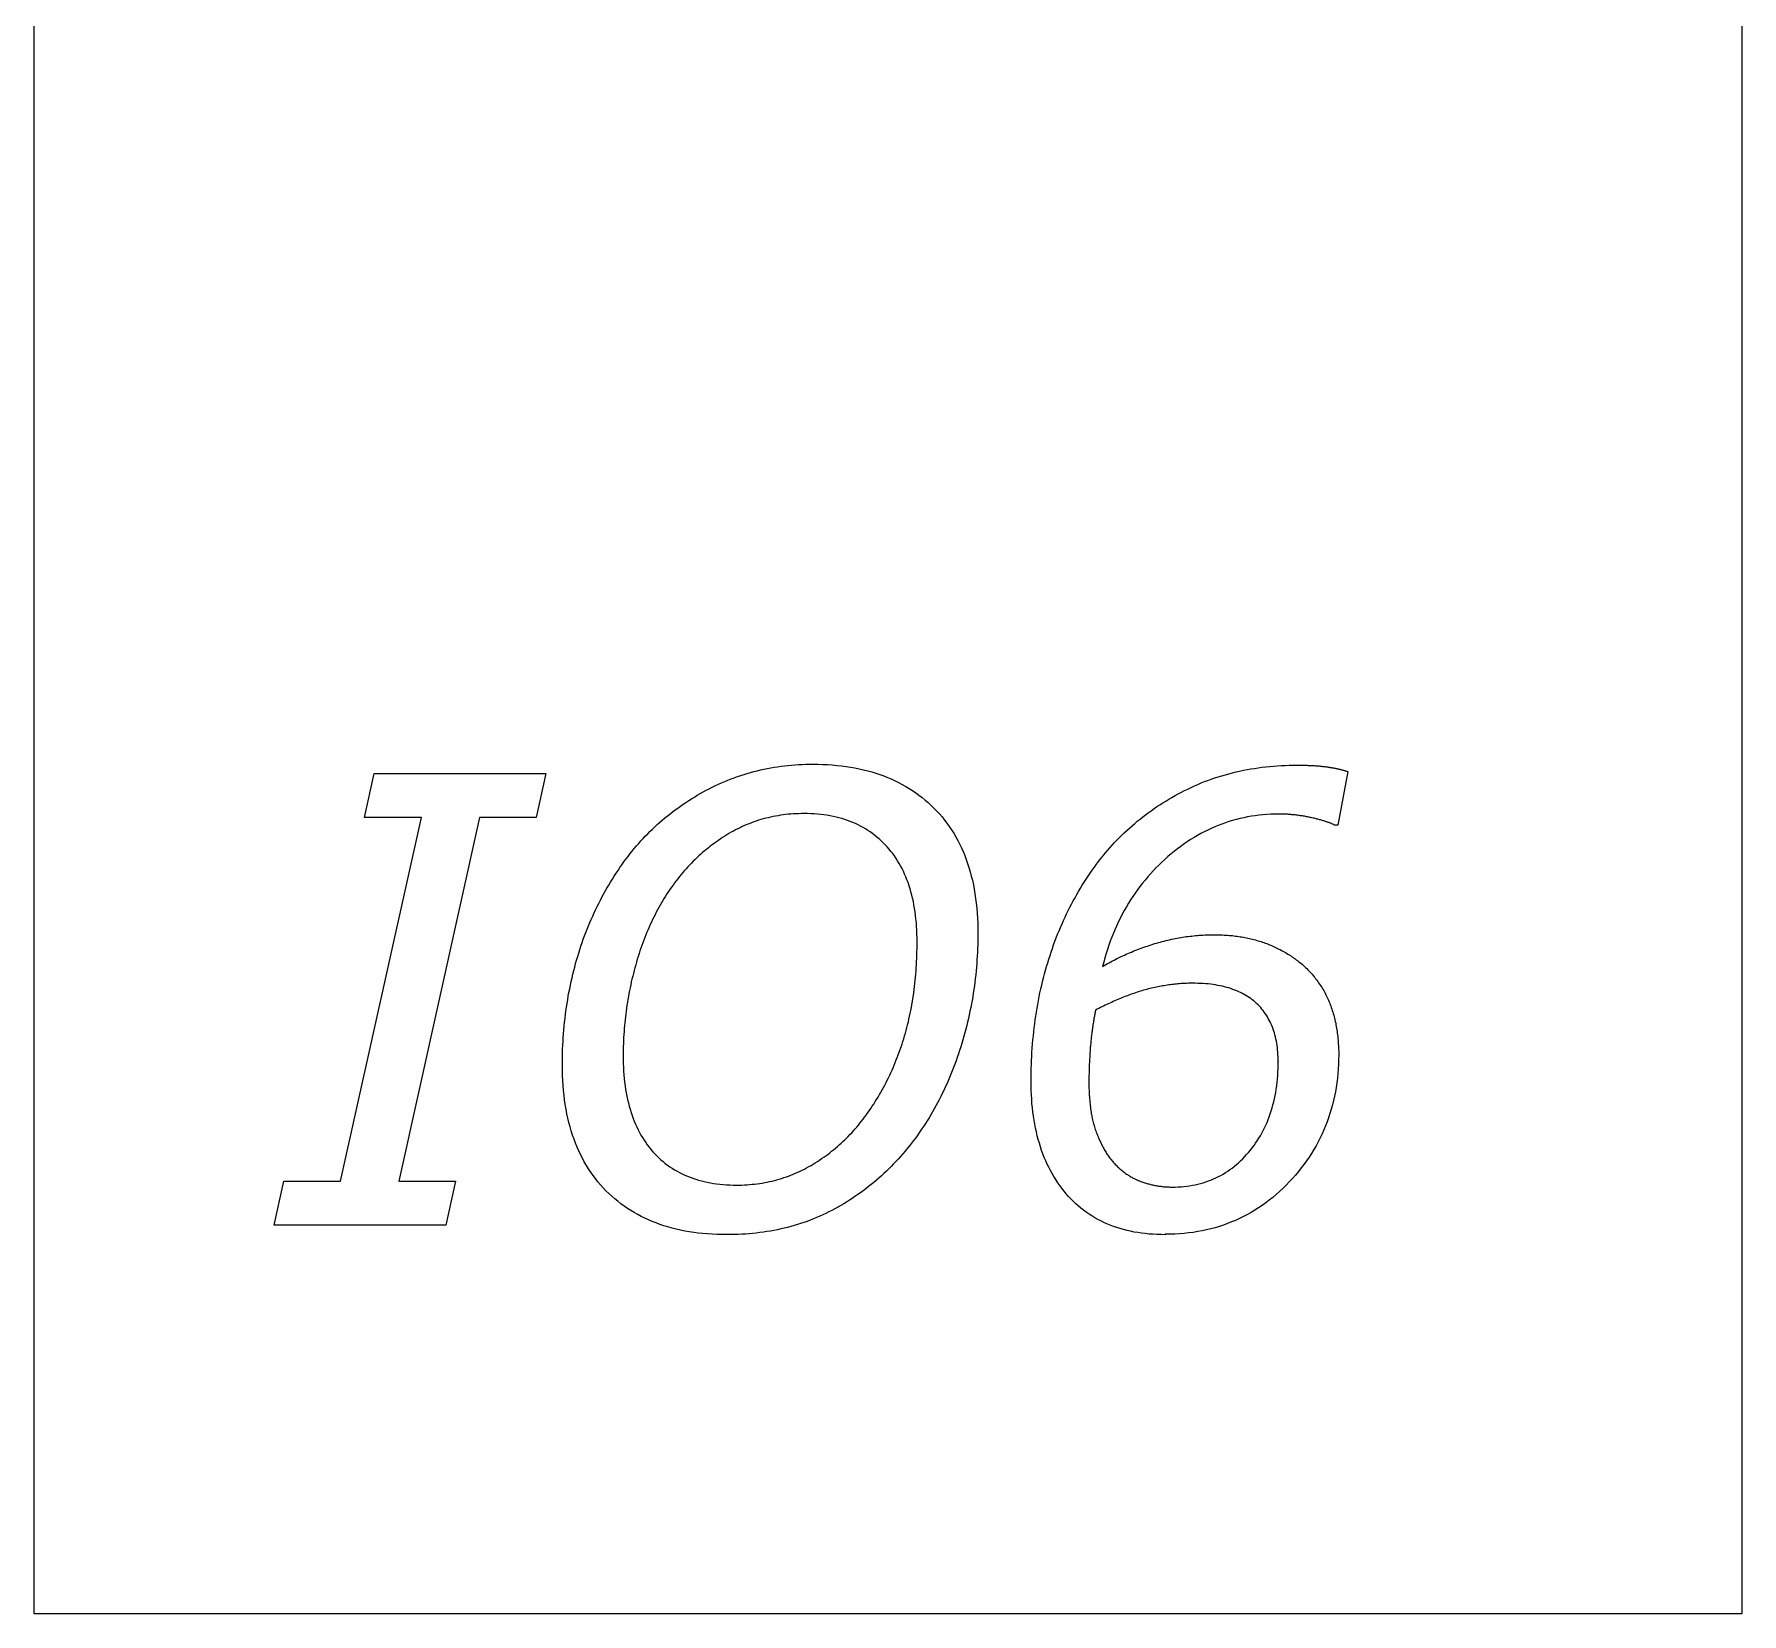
# Model space of a CAD drawing. Extents: x 0.1 to 3.8, y 0.1 to 10.9.
# Drawn here: x 1.969 to 3.844, y 1.042 to 2.778 of the extents above; entities that cross this region are included whole.
import ezdxf

# ---------------------------------------------------------------- set-up
doc = ezdxf.new("R2010")
doc.units = 0
doc.layers.add('CAPA_1', color=7, linetype='CONTINUOUS')

msp = doc.modelspace()

# ---------------------------------------------------------------- linework, layer by layer
at = {"layer": 'CAPA_1', "color": 7}
for points in [[(1.9687, 10.918), (3.8444, 10.918), (3.8444, 1.0423), (1.9687, 1.0423)], [(2.4208, 1.4692), (2.2324, 1.4692), (2.243, 1.5175), (2.3052, 1.5175), (2.394, 1.9171), (2.3317, 1.9171), (2.3423, 1.9654), (2.5307, 1.9654), (2.5202, 1.9171), (2.4579, 1.9171), (2.3691, 1.5175), (2.4314, 1.5175)], [(3.0053, 1.7898)]]:
    msp.add_lwpolyline(points, close=True, dxfattribs=at)
for points in [[(2.7102, 1.9488), (2.7136, 1.9505), (2.7169, 1.9522), (2.7204, 1.9538), (2.7238, 1.9553), (2.7272, 1.9568), (2.7307, 1.9582), (2.7342, 1.9596), (2.7377, 1.9609), (2.7412, 1.9622), (2.7448, 1.9634), (2.7484, 1.9645), (2.752, 1.9656), (2.7556, 1.9667), (2.7592, 1.9677), (2.7629, 1.9686), (2.7666, 1.9694), (2.7703, 1.9703), (2.774, 1.971), (2.7777, 1.9717), (2.7815, 1.9724), (2.7853, 1.973), (2.7891, 1.9735), (2.7929, 1.974), (2.7967, 1.9744), (2.8006, 1.9748), (2.8045, 1.9751), (2.8084, 1.9753), (2.8123, 1.9755), (2.8162, 1.9757), (2.8202, 1.9757), (2.8242, 1.9758)], [(2.8242, 1.9758), (2.8296, 1.9757), (2.835, 1.9756), (2.8402, 1.9753), (2.8454, 1.975), (2.8505, 1.9745), (2.8556, 1.974), (2.8606, 1.9733), (2.8654, 1.9725), (2.8703, 1.9717), (2.875, 1.9707), (2.8797, 1.9697), (2.8843, 1.9685), (2.8888, 1.9673), (2.8932, 1.9659), (2.8976, 1.9645), (2.9019, 1.9629), (2.9061, 1.9612), (2.9102, 1.9595), (2.9143, 1.9576), (2.9182, 1.9557), (2.9221, 1.9536), (2.926, 1.9514), (2.9297, 1.9492), (2.9334, 1.9468), (2.937, 1.9443), (2.9405, 1.9418), (2.944, 1.9391), (2.9474, 1.9363), (2.9507, 1.9335), (2.9539, 1.9305), (2.957, 1.9274)], [(3.2323, 1.9468), (3.2359, 1.9485), (3.2395, 1.9503), (3.2431, 1.9519), (3.2468, 1.9535), (3.2505, 1.9551), (3.2542, 1.9566), (3.2579, 1.958), (3.2617, 1.9594), (3.2655, 1.9607), (3.2693, 1.9619), (3.2732, 1.9631), (3.2771, 1.9642), (3.281, 1.9653), (3.2849, 1.9663), (3.2889, 1.9673), (3.2928, 1.9682), (3.2969, 1.9691), (3.3009, 1.9698), (3.305, 1.9706), (3.3091, 1.9712), (3.3132, 1.9718), (3.3173, 1.9724), (3.3215, 1.9729), (3.3257, 1.9733), (3.33, 1.9737), (3.3342, 1.974), (3.3385, 1.9743), (3.3428, 1.9745), (3.3472, 1.9746), (3.3515, 1.9747), (3.3559, 1.9748)], [(3.3559, 1.9748), (3.3572, 1.9748), (3.3585, 1.9748), (3.3598, 1.9747), (3.361, 1.9747), (3.3622, 1.9747), (3.3635, 1.9747), (3.3647, 1.9747), (3.3659, 1.9746), (3.367, 1.9746), (3.3682, 1.9745), (3.3694, 1.9745), (3.3705, 1.9745), (3.3716, 1.9744), (3.3727, 1.9743), (3.3738, 1.9743), (3.3749, 1.9742), (3.376, 1.9741), (3.377, 1.9741), (3.3781, 1.974), (3.3791, 1.9739), (3.3801, 1.9738), (3.3811, 1.9737), (3.3821, 1.9736), (3.3831, 1.9735), (3.384, 1.9734), (3.385, 1.9733), (3.3859, 1.9732), (3.3868, 1.9731), (3.3877, 1.973), (3.3886, 1.9728), (3.3895, 1.9727)], [(3.3895, 1.9727), (3.3903, 1.9726), (3.3912, 1.9725), (3.392, 1.9723), (3.3928, 1.9722), (3.3937, 1.972), (3.3945, 1.9719), (3.3953, 1.9717), (3.3961, 1.9716), (3.3969, 1.9714), (3.3976, 1.9713), (3.3984, 1.9711), (3.3992, 1.971), (3.3999, 1.9708), (3.4007, 1.9707), (3.4014, 1.9705), (3.4021, 1.9703), (3.4028, 1.9702), (3.4035, 1.97), (3.4042, 1.9698), (3.4049, 1.9697), (3.4056, 1.9695), (3.4062, 1.9693), (3.4069, 1.9691), (3.4075, 1.9689), (3.4082, 1.9688), (3.4088, 1.9686), (3.4094, 1.9684), (3.41, 1.9682), (3.4106, 1.968), (3.4112, 1.9678), (3.4118, 1.9676)], [(3.4118, 1.9676), (3.4006, 1.9087), (3.3974, 1.9087)], [(2.6233, 1.8775), (2.6256, 1.8803), (2.6279, 1.8832), (2.6303, 1.886), (2.6327, 1.8887), (2.6351, 1.8914), (2.6375, 1.8941), (2.64, 1.8967), (2.6426, 1.8993), (2.6451, 1.9019), (2.6477, 1.9044), (2.6503, 1.9069), (2.653, 1.9094), (2.6557, 1.9118), (2.6584, 1.9141), (2.6612, 1.9165), (2.664, 1.9188), (2.6668, 1.921), (2.6697, 1.9233), (2.6726, 1.9255), (2.6756, 1.9276), (2.6785, 1.9297), (2.6815, 1.9318), (2.6846, 1.9338), (2.6877, 1.9358), (2.6908, 1.9378), (2.6939, 1.9397), (2.6971, 1.9416), (2.7003, 1.9435), (2.7036, 1.9453), (2.7069, 1.9471), (2.7102, 1.9488)], [(3.1404, 1.8721), (3.1428, 1.8751), (3.1452, 1.8781), (3.1477, 1.881), (3.1502, 1.8839), (3.1528, 1.8867), (3.1554, 1.8896), (3.158, 1.8923), (3.1607, 1.8951), (3.1634, 1.8978), (3.1661, 1.9004), (3.1689, 1.903), (3.1717, 1.9056), (3.1746, 1.9081), (3.1775, 1.9106), (3.1804, 1.913), (3.1834, 1.9155), (3.1864, 1.9178), (3.1894, 1.9202), (3.1925, 1.9224), (3.1956, 1.9247), (3.1988, 1.9269), (3.2019, 1.9291), (3.2052, 1.9312), (3.2084, 1.9333), (3.2117, 1.9353), (3.2151, 1.9373), (3.2185, 1.9393), (3.2219, 1.9412), (3.2253, 1.9431), (3.2288, 1.945), (3.2323, 1.9468)], [(2.8143, 1.9215), (2.8114, 1.9215), (2.8084, 1.9214), (2.8055, 1.9213), (2.8027, 1.9211), (2.7998, 1.9209), (2.797, 1.9207), (2.7941, 1.9204), (2.7913, 1.92), (2.7885, 1.9196), (2.7858, 1.9192), (2.783, 1.9187), (2.7803, 1.9182), (2.7776, 1.9176), (2.7749, 1.917), (2.7722, 1.9164), (2.7695, 1.9156), (2.7669, 1.9149), (2.7643, 1.9141), (2.7617, 1.9132), (2.7591, 1.9124), (2.7565, 1.9114), (2.754, 1.9104), (2.7515, 1.9094), (2.7489, 1.9083), (2.7465, 1.9072), (2.744, 1.906), (2.7415, 1.9048), (2.7391, 1.9036), (2.7367, 1.9023), (2.7343, 1.9009), (2.7319, 1.8995)], [(2.9056, 1.8848), (2.9035, 1.8871), (2.9013, 1.8894), (2.8991, 1.8916), (2.8968, 1.8937), (2.8944, 1.8957), (2.892, 1.8976), (2.8896, 1.8995), (2.8871, 1.9013), (2.8845, 1.903), (2.8819, 1.9047), (2.8792, 1.9062), (2.8765, 1.9077), (2.8737, 1.9091), (2.8709, 1.9105), (2.868, 1.9117), (2.865, 1.9129), (2.862, 1.914), (2.859, 1.915), (2.8559, 1.916), (2.8527, 1.9169), (2.8495, 1.9177), (2.8462, 1.9184), (2.8429, 1.9191), (2.8395, 1.9196), (2.8361, 1.9201), (2.8326, 1.9205), (2.829, 1.9209), (2.8254, 1.9212), (2.8218, 1.9213), (2.8181, 1.9215), (2.8143, 1.9215)], [(2.957, 1.9274), (2.9601, 1.9243), (2.9631, 1.9211), (2.9659, 1.9178), (2.9687, 1.9144), (2.9713, 1.9109), (2.9739, 1.9073), (2.9764, 1.9036), (2.9787, 1.8999), (2.981, 1.8961), (2.9831, 1.8921), (2.9852, 1.8881), (2.9872, 1.884), (2.989, 1.8799), (2.9908, 1.8756), (2.9924, 1.8712), (2.994, 1.8668), (2.9954, 1.8623), (2.9968, 1.8576), (2.998, 1.8529), (2.9992, 1.8482), (3.0003, 1.8433), (3.0012, 1.8383), (3.0021, 1.8333), (3.0028, 1.8281), (3.0035, 1.8229), (3.004, 1.8176), (3.0045, 1.8122), (3.0048, 1.8067), (3.0051, 1.8012), (3.0052, 1.7955), (3.0053, 1.7898)], [(3.3358, 1.9209), (3.3314, 1.9209), (3.327, 1.9207), (3.3227, 1.9205), (3.3184, 1.9201), (3.3141, 1.9197), (3.3099, 1.9192), (3.3057, 1.9185), (3.3015, 1.9178), (3.2974, 1.917), (3.2933, 1.9161), (3.2892, 1.915), (3.2851, 1.9139), (3.2811, 1.9127), (3.2771, 1.9114), (3.2732, 1.91), (3.2693, 1.9085), (3.2654, 1.9069), (3.2615, 1.9052), (3.2577, 1.9034), (3.2539, 1.9015), (3.2501, 1.8995), (3.2464, 1.8974), (3.2427, 1.8952), (3.239, 1.8929), (3.2353, 1.8906), (3.2317, 1.8881), (3.2281, 1.8855), (3.2246, 1.8828), (3.2211, 1.8801), (3.2176, 1.8772), (3.2141, 1.8742)], [(3.3722, 1.9168), (3.3711, 1.9171), (3.3699, 1.9173), (3.3688, 1.9176), (3.3677, 1.9178), (3.3665, 1.918), (3.3654, 1.9183), (3.3642, 1.9185), (3.3631, 1.9187), (3.3619, 1.9189), (3.3607, 1.919), (3.3596, 1.9192), (3.3584, 1.9194), (3.3573, 1.9195), (3.3561, 1.9197), (3.3549, 1.9198), (3.3537, 1.92), (3.3526, 1.9201), (3.3514, 1.9202), (3.3502, 1.9203), (3.349, 1.9204), (3.3478, 1.9205), (3.3466, 1.9206), (3.3454, 1.9207), (3.3442, 1.9207), (3.3431, 1.9208), (3.3419, 1.9208), (3.3406, 1.9209), (3.3394, 1.9209), (3.3382, 1.9209), (3.337, 1.9209), (3.3358, 1.9209)], [(3.3974, 1.9087), (3.397, 1.9089), (3.3964, 1.9092), (3.3959, 1.9095), (3.3954, 1.9097), (3.3948, 1.91), (3.3942, 1.9102), (3.3936, 1.9105), (3.3929, 1.9108), (3.3923, 1.911), (3.3916, 1.9113), (3.3909, 1.9116), (3.3902, 1.9118), (3.3894, 1.9121), (3.3887, 1.9124), (3.3879, 1.9126), (3.3871, 1.9129), (3.3862, 1.9131), (3.3854, 1.9134), (3.3845, 1.9137), (3.3836, 1.9139), (3.3827, 1.9142), (3.3817, 1.9145), (3.3807, 1.9147), (3.3798, 1.915), (3.3787, 1.9153), (3.3777, 1.9155), (3.3767, 1.9158), (3.3756, 1.916), (3.3745, 1.9163), (3.3734, 1.9166), (3.3722, 1.9168)], [(2.7319, 1.8995), (2.7295, 1.8981), (2.7272, 1.8967), (2.7249, 1.8952), (2.7226, 1.8937), (2.7203, 1.8921), (2.7181, 1.8906), (2.7158, 1.889), (2.7136, 1.8873), (2.7114, 1.8856), (2.7093, 1.8839), (2.7071, 1.8822), (2.705, 1.8804), (2.7029, 1.8786), (2.7008, 1.8768), (2.6988, 1.8749), (2.6967, 1.873), (2.6947, 1.8711), (2.6927, 1.8691), (2.6907, 1.8671), (2.6888, 1.8651), (2.6868, 1.863), (2.6849, 1.8609), (2.683, 1.8588), (2.6812, 1.8566), (2.6793, 1.8544), (2.6775, 1.8522), (2.6757, 1.8499), (2.6739, 1.8477), (2.6721, 1.8453), (2.6704, 1.843), (2.6687, 1.8406)], [(2.5681, 1.7722), (2.5693, 1.7759), (2.5706, 1.7797), (2.5719, 1.7834), (2.5733, 1.7872), (2.5747, 1.7908), (2.5761, 1.7945), (2.5776, 1.7981), (2.5791, 1.8017), (2.5806, 1.8053), (2.5822, 1.8089), (2.5838, 1.8124), (2.5854, 1.8159), (2.5871, 1.8194), (2.5888, 1.8228), (2.5906, 1.8263), (2.5924, 1.8297), (2.5942, 1.833), (2.596, 1.8364), (2.5979, 1.8397), (2.5998, 1.843), (2.6018, 1.8463), (2.6038, 1.8495), (2.6058, 1.8527), (2.6079, 1.8559), (2.61, 1.8591), (2.6121, 1.8622), (2.6143, 1.8653), (2.6165, 1.8684), (2.6187, 1.8714), (2.621, 1.8745), (2.6233, 1.8775)], [(2.9385, 1.7805), (2.9385, 1.7849), (2.9384, 1.7892), (2.9382, 1.7934), (2.938, 1.7975), (2.9377, 1.8016), (2.9373, 1.8057), (2.9368, 1.8096), (2.9363, 1.8135), (2.9358, 1.8173), (2.9351, 1.8211), (2.9344, 1.8248), (2.9336, 1.8284), (2.9327, 1.832), (2.9318, 1.8355), (2.9308, 1.8389), (2.9298, 1.8423), (2.9286, 1.8456), (2.9274, 1.8488), (2.9262, 1.852), (2.9248, 1.8551), (2.9234, 1.8581), (2.922, 1.8611), (2.9204, 1.864), (2.9188, 1.8668), (2.9171, 1.8696), (2.9154, 1.8723), (2.9136, 1.8749), (2.9117, 1.8775), (2.9097, 1.88), (2.9077, 1.8824), (2.9056, 1.8848)], [(3.0832, 1.7614), (3.0845, 1.7654), (3.0858, 1.7694), (3.0871, 1.7734), (3.0885, 1.7773), (3.0899, 1.7812), (3.0914, 1.785), (3.0929, 1.7889), (3.0945, 1.7927), (3.096, 1.7964), (3.0977, 1.8002), (3.0993, 1.8039), (3.101, 1.8076), (3.1027, 1.8112), (3.1045, 1.8149), (3.1063, 1.8185), (3.1082, 1.822), (3.11, 1.8256), (3.112, 1.8291), (3.1139, 1.8326), (3.1159, 1.836), (3.1179, 1.8394), (3.12, 1.8428), (3.1221, 1.8462), (3.1243, 1.8495), (3.1265, 1.8529), (3.1287, 1.8561), (3.1309, 1.8594), (3.1332, 1.8626), (3.1356, 1.8658), (3.1379, 1.869), (3.1404, 1.8721)], [(3.2141, 1.8742), (3.2107, 1.8712), (3.2074, 1.8681), (3.2041, 1.865), (3.2009, 1.8618), (3.1978, 1.8586), (3.1948, 1.8553), (3.1918, 1.8519), (3.1889, 1.8485), (3.1861, 1.845), (3.1833, 1.8415), (3.1807, 1.8379), (3.1781, 1.8342), (3.1755, 1.8305), (3.1731, 1.8267), (3.1707, 1.8229), (3.1684, 1.819), (3.1661, 1.815), (3.1639, 1.811), (3.1618, 1.807), (3.1598, 1.8028), (3.1578, 1.7986), (3.156, 1.7944), (3.1542, 1.7901), (3.1524, 1.7857), (3.1507, 1.7813), (3.1492, 1.7768), (3.1476, 1.7723), (3.1462, 1.7677), (3.1448, 1.7631), (3.1435, 1.7584), (3.1423, 1.7536)], [(2.6687, 1.8406), (2.667, 1.8382), (2.6654, 1.8358), (2.6638, 1.8334), (2.6623, 1.8309), (2.6607, 1.8284), (2.6592, 1.8259), (2.6577, 1.8234), (2.6563, 1.8209), (2.6548, 1.8183), (2.6534, 1.8157), (2.652, 1.8131), (2.6507, 1.8104), (2.6493, 1.8077), (2.648, 1.805), (2.6467, 1.8023), (2.6454, 1.7995), (2.6442, 1.7968), (2.643, 1.794), (2.6418, 1.7911), (2.6406, 1.7883), (2.6395, 1.7854), (2.6384, 1.7825), (2.6373, 1.7796), (2.6362, 1.7766), (2.6351, 1.7737), (2.6341, 1.7707), (2.6331, 1.7676), (2.6322, 1.7646), (2.6312, 1.7615), (2.6303, 1.7584), (2.6294, 1.7553)], [(3.0053, 1.7898), (3.0052, 1.7856), (3.0052, 1.7815), (3.0051, 1.7773), (3.005, 1.7732), (3.0048, 1.7691), (3.0046, 1.7649), (3.0043, 1.7608), (3.004, 1.7567), (3.0037, 1.7526), (3.0033, 1.7486), (3.0029, 1.7445), (3.0024, 1.7404), (3.002, 1.7364), (3.0014, 1.7323), (3.0009, 1.7283), (3.0002, 1.7243), (2.9996, 1.7203), (2.9989, 1.7163), (2.9982, 1.7123), (2.9974, 1.7083), (2.9966, 1.7043), (2.9958, 1.7004), (2.9949, 1.6964), (2.994, 1.6925), (2.993, 1.6885), (2.992, 1.6846), (2.991, 1.6807), (2.9899, 1.6768), (2.9888, 1.6729), (2.9876, 1.669), (2.9864, 1.6651)], [(3.2017, 1.7792), (3.2037, 1.7798), (3.2058, 1.7804), (3.2078, 1.7809), (3.2098, 1.7814), (3.2119, 1.782), (3.2139, 1.7824), (3.2159, 1.7829), (3.218, 1.7834), (3.22, 1.7838), (3.222, 1.7842), (3.2241, 1.7846), (3.2261, 1.785), (3.2281, 1.7853), (3.2302, 1.7857), (3.2322, 1.786), (3.2342, 1.7863), (3.2363, 1.7865), (3.2383, 1.7868), (3.2403, 1.787), (3.2423, 1.7873), (3.2444, 1.7875), (3.2464, 1.7876), (3.2484, 1.7878), (3.2504, 1.788), (3.2525, 1.7881), (3.2545, 1.7882), (3.2565, 1.7883), (3.2585, 1.7883), (3.2605, 1.7884), (3.2626, 1.7884), (3.2646, 1.7884)], [(3.2646, 1.7884), (3.2665, 1.7884), (3.2684, 1.7884), (3.2702, 1.7883), (3.2721, 1.7883), (3.2739, 1.7882), (3.2758, 1.7881), (3.2776, 1.788), (3.2794, 1.7879), (3.2812, 1.7877), (3.283, 1.7876), (3.2848, 1.7874), (3.2865, 1.7872), (3.2883, 1.787), (3.29, 1.7868), (3.2918, 1.7865), (3.2935, 1.7862), (3.2952, 1.786), (3.2969, 1.7857), (3.2986, 1.7854), (3.3002, 1.785), (3.3019, 1.7847), (3.3036, 1.7843), (3.3052, 1.7839), (3.3068, 1.7835), (3.3084, 1.7831), (3.3101, 1.7827), (3.3116, 1.7822), (3.3132, 1.7818), (3.3148, 1.7813), (3.3164, 1.7808), (3.3179, 1.7802)], [(2.5489, 1.6452), (2.5489, 1.6495), (2.549, 1.6539), (2.5491, 1.6582), (2.5492, 1.6626), (2.5494, 1.6669), (2.5496, 1.6711), (2.5499, 1.6754), (2.5502, 1.6796), (2.5505, 1.6839), (2.5509, 1.6881), (2.5513, 1.6923), (2.5518, 1.6964), (2.5523, 1.7006), (2.5528, 1.7047), (2.5534, 1.7088), (2.554, 1.7129), (2.5547, 1.717), (2.5554, 1.7211), (2.5561, 1.7251), (2.5569, 1.7291), (2.5577, 1.7331), (2.5586, 1.7371), (2.5595, 1.7411), (2.5604, 1.745), (2.5614, 1.749), (2.5624, 1.7529), (2.5634, 1.7568), (2.5645, 1.7606), (2.5657, 1.7645), (2.5669, 1.7683), (2.5681, 1.7722)], [(2.9248, 1.6772), (2.9257, 1.6802), (2.9265, 1.6833), (2.9273, 1.6864), (2.9281, 1.6895), (2.9289, 1.6926), (2.9296, 1.6957), (2.9303, 1.6989), (2.931, 1.7021), (2.9316, 1.7053), (2.9322, 1.7085), (2.9328, 1.7117), (2.9334, 1.715), (2.9339, 1.7182), (2.9344, 1.7215), (2.9349, 1.7248), (2.9353, 1.7282), (2.9357, 1.7315), (2.9361, 1.7349), (2.9365, 1.7383), (2.9368, 1.7417), (2.9371, 1.7451), (2.9374, 1.7486), (2.9376, 1.7521), (2.9378, 1.7555), (2.938, 1.759), (2.9382, 1.7626), (2.9383, 1.7661), (2.9384, 1.7697), (2.9385, 1.7733), (2.9385, 1.7769), (2.9385, 1.7805)], [(3.1423, 1.7536), (3.1441, 1.7546), (3.1459, 1.7557), (3.1477, 1.7567), (3.1495, 1.7577), (3.1513, 1.7587), (3.1532, 1.7596), (3.155, 1.7606), (3.1569, 1.7616), (3.1587, 1.7625), (3.1606, 1.7634), (3.1625, 1.7643), (3.1644, 1.7652), (3.1663, 1.7661), (3.1682, 1.7669), (3.1701, 1.7678), (3.172, 1.7686), (3.1739, 1.7694), (3.1758, 1.7702), (3.1778, 1.771), (3.1797, 1.7717), (3.1817, 1.7725), (3.1836, 1.7732), (3.1856, 1.774), (3.1876, 1.7747), (3.1896, 1.7754), (3.1916, 1.776), (3.1936, 1.7767), (3.1956, 1.7774), (3.1976, 1.778), (3.1996, 1.7786), (3.2017, 1.7792)], [(3.3179, 1.7802), (3.3195, 1.7797), (3.321, 1.7792), (3.3226, 1.7786), (3.3241, 1.778), (3.3256, 1.7774), (3.3271, 1.7768), (3.3286, 1.7762), (3.3301, 1.7755), (3.3316, 1.7748), (3.333, 1.7741), (3.3345, 1.7734), (3.3359, 1.7727), (3.3374, 1.772), (3.3388, 1.7712), (3.3402, 1.7705), (3.3416, 1.7697), (3.343, 1.7689), (3.3444, 1.7681), (3.3458, 1.7672), (3.3471, 1.7664), (3.3485, 1.7655), (3.3498, 1.7646), (3.3511, 1.7637), (3.3524, 1.7628), (3.3537, 1.7619), (3.355, 1.7609), (3.3563, 1.76), (3.3576, 1.759), (3.3589, 1.758), (3.3601, 1.757), (3.3614, 1.7559)], [(2.6294, 1.7553), (2.6285, 1.7522), (2.6277, 1.749), (2.6269, 1.7459), (2.6261, 1.7428), (2.6253, 1.7396), (2.6246, 1.7365), (2.6239, 1.7333), (2.6232, 1.7301), (2.6226, 1.727), (2.622, 1.7238), (2.6214, 1.7206), (2.6208, 1.7174), (2.6203, 1.7142), (2.6198, 1.711), (2.6193, 1.7078), (2.6189, 1.7046), (2.6185, 1.7014), (2.6181, 1.6982), (2.6177, 1.6949), (2.6174, 1.6917), (2.6171, 1.6885), (2.6168, 1.6852), (2.6166, 1.6819), (2.6164, 1.6787), (2.6162, 1.6754), (2.616, 1.6721), (2.6159, 1.6689), (2.6158, 1.6656), (2.6157, 1.6623), (2.6157, 1.659), (2.6157, 1.6557)], [(3.0637, 1.6274), (3.0637, 1.6321), (3.0638, 1.6367), (3.0639, 1.6413), (3.064, 1.6459), (3.0642, 1.6504), (3.0644, 1.6549), (3.0647, 1.6595), (3.065, 1.6639), (3.0654, 1.6684), (3.0657, 1.6729), (3.0662, 1.6773), (3.0666, 1.6817), (3.0671, 1.6861), (3.0677, 1.6904), (3.0683, 1.6948), (3.0689, 1.6991), (3.0696, 1.7034), (3.0703, 1.7077), (3.071, 1.7119), (3.0718, 1.7162), (3.0726, 1.7204), (3.0735, 1.7246), (3.0744, 1.7288), (3.0754, 1.7329), (3.0764, 1.7371), (3.0774, 1.7412), (3.0785, 1.7453), (3.0796, 1.7493), (3.0808, 1.7534), (3.082, 1.7574), (3.0832, 1.7614)], [(3.3614, 1.7559), (3.3627, 1.7548), (3.3639, 1.7536), (3.3652, 1.7524), (3.3665, 1.7512), (3.3677, 1.75), (3.3689, 1.7487), (3.37, 1.7475), (3.3712, 1.7462), (3.3723, 1.7449), (3.3734, 1.7436), (3.3745, 1.7423), (3.3756, 1.741), (3.3766, 1.7397), (3.3777, 1.7383), (3.3787, 1.737), (3.3796, 1.7356), (3.3806, 1.7342), (3.3815, 1.7328), (3.3824, 1.7314), (3.3833, 1.7299), (3.3842, 1.7285), (3.3851, 1.727), (3.3859, 1.7255), (3.3867, 1.7241), (3.3875, 1.7225), (3.3882, 1.721), (3.389, 1.7195), (3.3897, 1.718), (3.3904, 1.7164), (3.391, 1.7148), (3.3917, 1.7132)], [(3.1889, 1.728), (3.1871, 1.7274), (3.1854, 1.7269), (3.1836, 1.7263), (3.1818, 1.7258), (3.1801, 1.7252), (3.1783, 1.7246), (3.1765, 1.724), (3.1748, 1.7234), (3.173, 1.7227), (3.1712, 1.7221), (3.1695, 1.7214), (3.1677, 1.7208), (3.166, 1.7201), (3.1642, 1.7194), (3.1625, 1.7187), (3.1607, 1.7179), (3.159, 1.7172), (3.1572, 1.7165), (3.1555, 1.7157), (3.1537, 1.7149), (3.152, 1.7141), (3.1502, 1.7133), (3.1485, 1.7125), (3.1468, 1.7117), (3.145, 1.7109), (3.1433, 1.71), (3.1415, 1.7092), (3.1398, 1.7083), (3.1381, 1.7074), (3.1363, 1.7065), (3.1346, 1.7056)], [(3.241, 1.7351), (3.2394, 1.7351), (3.2378, 1.7351), (3.2362, 1.7351), (3.2346, 1.735), (3.233, 1.7349), (3.2314, 1.7349), (3.2298, 1.7348), (3.2282, 1.7347), (3.2266, 1.7345), (3.2249, 1.7344), (3.2233, 1.7342), (3.2216, 1.7341), (3.22, 1.7339), (3.2183, 1.7337), (3.2166, 1.7335), (3.215, 1.7332), (3.2133, 1.733), (3.2116, 1.7327), (3.2099, 1.7324), (3.2082, 1.7322), (3.2065, 1.7319), (3.2047, 1.7315), (3.203, 1.7312), (3.2013, 1.7308), (3.1995, 1.7305), (3.1978, 1.7301), (3.196, 1.7297), (3.1942, 1.7293), (3.1925, 1.7289), (3.1907, 1.7284), (3.1889, 1.728)], [(3.3115, 1.7128), (3.31, 1.7142), (3.3084, 1.7156), (3.3067, 1.7169), (3.305, 1.7182), (3.3033, 1.7194), (3.3015, 1.7206), (3.2997, 1.7217), (3.2978, 1.7228), (3.2958, 1.7239), (3.2939, 1.7249), (3.2918, 1.7258), (3.2897, 1.7267), (3.2876, 1.7276), (3.2854, 1.7284), (3.2832, 1.7292), (3.2809, 1.7299), (3.2786, 1.7306), (3.2762, 1.7312), (3.2738, 1.7318), (3.2713, 1.7323), (3.2688, 1.7328), (3.2662, 1.7332), (3.2636, 1.7336), (3.261, 1.734), (3.2583, 1.7343), (3.2555, 1.7346), (3.2527, 1.7348), (3.2498, 1.7349), (3.2469, 1.735), (3.244, 1.7351), (3.241, 1.7351)], [(3.3352, 1.6488), (3.3351, 1.6515), (3.3351, 1.6541), (3.3349, 1.6567), (3.3348, 1.6593), (3.3345, 1.6618), (3.3343, 1.6643), (3.334, 1.6668), (3.3336, 1.6691), (3.3332, 1.6715), (3.3327, 1.6738), (3.3322, 1.6761), (3.3316, 1.6783), (3.331, 1.6805), (3.3303, 1.6826), (3.3296, 1.6848), (3.3289, 1.6868), (3.3281, 1.6888), (3.3272, 1.6908), (3.3263, 1.6928), (3.3253, 1.6947), (3.3243, 1.6965), (3.3233, 1.6983), (3.3222, 1.7001), (3.321, 1.7018), (3.3198, 1.7035), (3.3185, 1.7052), (3.3172, 1.7068), (3.3159, 1.7083), (3.3145, 1.7098), (3.313, 1.7113), (3.3115, 1.7128)], [(3.3917, 1.7132), (3.3923, 1.7116), (3.3929, 1.71), (3.3935, 1.7084), (3.3941, 1.7068), (3.3946, 1.7051), (3.3952, 1.7034), (3.3957, 1.7017), (3.3961, 1.7), (3.3966, 1.6983), (3.397, 1.6966), (3.3975, 1.6948), (3.3979, 1.6931), (3.3983, 1.6913), (3.3986, 1.6895), (3.399, 1.6877), (3.3993, 1.6858), (3.3996, 1.684), (3.3999, 1.6821), (3.4001, 1.6802), (3.4003, 1.6784), (3.4006, 1.6765), (3.4008, 1.6745), (3.4009, 1.6726), (3.4011, 1.6706), (3.4012, 1.6687), (3.4013, 1.6667), (3.4014, 1.6647), (3.4015, 1.6627), (3.4016, 1.6606), (3.4016, 1.6586), (3.4016, 1.6565)], [(3.1346, 1.7056), (3.1344, 1.7047), (3.1342, 1.7037), (3.134, 1.7028), (3.1338, 1.7018), (3.1336, 1.7008), (3.1334, 1.6998), (3.1332, 1.6987), (3.133, 1.6977), (3.1328, 1.6966), (3.1326, 1.6955), (3.1325, 1.6944), (3.1323, 1.6933), (3.1321, 1.6922), (3.1319, 1.691), (3.1317, 1.6899), (3.1316, 1.6887), (3.1314, 1.6875), (3.1312, 1.6863), (3.1311, 1.685), (3.1309, 1.6838), (3.1307, 1.6825), (3.1306, 1.6812), (3.1304, 1.6799), (3.1302, 1.6786), (3.1301, 1.6773), (3.1299, 1.6759), (3.1298, 1.6746), (3.1296, 1.6732), (3.1295, 1.6718), (3.1293, 1.6704), (3.1292, 1.6689)], [(2.8842, 1.5925), (2.8859, 1.5949), (2.8876, 1.5974), (2.8893, 1.5999), (2.8909, 1.6024), (2.8925, 1.605), (2.8941, 1.6075), (2.8957, 1.6101), (2.8972, 1.6127), (2.8987, 1.6153), (2.9002, 1.6179), (2.9016, 1.6206), (2.903, 1.6232), (2.9044, 1.6259), (2.9058, 1.6286), (2.9071, 1.6313), (2.9084, 1.634), (2.9097, 1.6368), (2.911, 1.6395), (2.9122, 1.6423), (2.9134, 1.6451), (2.9146, 1.648), (2.9157, 1.6508), (2.9168, 1.6537), (2.9179, 1.6565), (2.919, 1.6594), (2.92, 1.6623), (2.921, 1.6653), (2.922, 1.6682), (2.923, 1.6712), (2.9239, 1.6742), (2.9248, 1.6772)], [(2.6157, 1.6557), (2.6157, 1.6513), (2.6158, 1.6469), (2.616, 1.6427), (2.6162, 1.6385), (2.6165, 1.6344), (2.6169, 1.6303), (2.6173, 1.6263), (2.6178, 1.6223), (2.6184, 1.6185), (2.619, 1.6147), (2.6198, 1.6109), (2.6205, 1.6073), (2.6214, 1.6037), (2.6223, 1.6001), (2.6233, 1.5966), (2.6243, 1.5932), (2.6255, 1.5899), (2.6266, 1.5866), (2.6279, 1.5834), (2.6292, 1.5803), (2.6306, 1.5772), (2.6321, 1.5742), (2.6336, 1.5712), (2.6352, 1.5683), (2.6368, 1.5655), (2.6386, 1.5628), (2.6404, 1.5601), (2.6422, 1.5575), (2.6442, 1.5549), (2.6462, 1.5524), (2.6482, 1.55)], [(2.9864, 1.6651), (2.9852, 1.6613), (2.984, 1.6575), (2.9827, 1.6537), (2.9814, 1.6499), (2.98, 1.6462), (2.9786, 1.6425), (2.9772, 1.6388), (2.9757, 1.6351), (2.9742, 1.6315), (2.9727, 1.6279), (2.9711, 1.6244), (2.9695, 1.6209), (2.9679, 1.6174), (2.9662, 1.6139), (2.9645, 1.6105), (2.9628, 1.607), (2.961, 1.6037), (2.9592, 1.6003), (2.9574, 1.597), (2.9555, 1.5937), (2.9536, 1.5905), (2.9516, 1.5872), (2.9496, 1.584), (2.9476, 1.5809), (2.9455, 1.5777), (2.9434, 1.5746), (2.9413, 1.5715), (2.9392, 1.5685), (2.937, 1.5654), (2.9347, 1.5625), (2.9325, 1.5595)], [(3.1292, 1.6689), (3.1291, 1.6675), (3.1289, 1.6661), (3.1288, 1.6647), (3.1287, 1.6633), (3.1286, 1.6619), (3.1285, 1.6605), (3.1284, 1.6591), (3.1283, 1.6577), (3.1282, 1.6563), (3.1281, 1.6549), (3.1281, 1.6535), (3.128, 1.6521), (3.1279, 1.6507), (3.1278, 1.6493), (3.1278, 1.6479), (3.1277, 1.6465), (3.1276, 1.6451), (3.1276, 1.6437), (3.1275, 1.6424), (3.1275, 1.641), (3.1275, 1.6396), (3.1274, 1.6382), (3.1274, 1.6368), (3.1274, 1.6355), (3.1273, 1.6341), (3.1273, 1.6327), (3.1273, 1.6314), (3.1273, 1.63), (3.1273, 1.6286), (3.1273, 1.6273), (3.1273, 1.6259)], [(3.4016, 1.6565), (3.4015, 1.6513), (3.4014, 1.646), (3.4011, 1.6409), (3.4007, 1.6358), (3.4002, 1.6307), (3.3996, 1.6257), (3.3988, 1.6207), (3.398, 1.6158), (3.397, 1.611), (3.3959, 1.6061), (3.3948, 1.6014), (3.3935, 1.5967), (3.392, 1.592), (3.3905, 1.5874), (3.3889, 1.5829), (3.3871, 1.5784), (3.3853, 1.5739), (3.3833, 1.5695), (3.3812, 1.5651), (3.379, 1.5608), (3.3767, 1.5566), (3.3742, 1.5524), (3.3717, 1.5482), (3.3691, 1.5441), (3.3663, 1.5401), (3.3634, 1.5361), (3.3604, 1.5322), (3.3573, 1.5283), (3.3541, 1.5244), (3.3507, 1.5206), (3.3473, 1.5169)], [(2.5968, 1.5072), (2.5938, 1.5104), (2.5908, 1.5136), (2.588, 1.517), (2.5852, 1.5204), (2.5826, 1.5239), (2.5801, 1.5275), (2.5776, 1.5312), (2.5753, 1.535), (2.573, 1.5389), (2.5709, 1.5428), (2.5688, 1.5468), (2.5669, 1.5509), (2.5651, 1.5551), (2.5633, 1.5594), (2.5617, 1.5638), (2.5601, 1.5682), (2.5587, 1.5728), (2.5573, 1.5774), (2.5561, 1.5821), (2.5549, 1.5869), (2.5539, 1.5918), (2.5529, 1.5967), (2.5521, 1.6018), (2.5514, 1.6069), (2.5507, 1.6121), (2.5502, 1.6174), (2.5497, 1.6228), (2.5494, 1.6283), (2.5491, 1.6338), (2.549, 1.6394), (2.5489, 1.6452)], [(3.3026, 1.5492), (3.3047, 1.5517), (3.3067, 1.5542), (3.3086, 1.5568), (3.3104, 1.5594), (3.3122, 1.5621), (3.314, 1.5648), (3.3156, 1.5676), (3.3172, 1.5704), (3.3188, 1.5733), (3.3202, 1.5762), (3.3216, 1.5792), (3.3229, 1.5822), (3.3242, 1.5853), (3.3254, 1.5884), (3.3265, 1.5916), (3.3275, 1.5948), (3.3285, 1.5981), (3.3294, 1.6014), (3.3303, 1.6048), (3.3311, 1.6082), (3.3318, 1.6117), (3.3324, 1.6152), (3.333, 1.6188), (3.3335, 1.6224), (3.3339, 1.6261), (3.3343, 1.6298), (3.3346, 1.6336), (3.3349, 1.6374), (3.335, 1.6413), (3.3351, 1.6452), (3.3352, 1.6492)], [(3.3352, 1.6492), (3.3352, 1.6488)], [(3.1024, 1.5038), (3.0999, 1.5067), (3.0975, 1.5098), (3.0952, 1.5129), (3.093, 1.516), (3.0909, 1.5193), (3.0888, 1.5226), (3.0869, 1.5259), (3.085, 1.5294), (3.0832, 1.5329), (3.0814, 1.5365), (3.0798, 1.5401), (3.0782, 1.5438), (3.0767, 1.5476), (3.0753, 1.5515), (3.074, 1.5554), (3.0728, 1.5594), (3.0716, 1.5634), (3.0705, 1.5676), (3.0695, 1.5718), (3.0686, 1.576), (3.0677, 1.5804), (3.067, 1.5848), (3.0663, 1.5892), (3.0657, 1.5938), (3.0652, 1.5984), (3.0647, 1.603), (3.0644, 1.6078), (3.0641, 1.6126), (3.0639, 1.6175), (3.0638, 1.6224), (3.0637, 1.6274)], [(3.1273, 1.6259), (3.1273, 1.6238), (3.1273, 1.6218), (3.1273, 1.6198), (3.1274, 1.6177), (3.1275, 1.6157), (3.1276, 1.6138), (3.1277, 1.6118), (3.1278, 1.6099), (3.1279, 1.608), (3.1281, 1.6061), (3.1283, 1.6043), (3.1285, 1.6024), (3.1287, 1.6006), (3.1289, 1.5988), (3.1291, 1.597), (3.1294, 1.5953), (3.1297, 1.5935), (3.1299, 1.5918), (3.1303, 1.5901), (3.1306, 1.5885), (3.1309, 1.5868), (3.1313, 1.5852), (3.1317, 1.5836), (3.132, 1.582), (3.1324, 1.5805), (3.1329, 1.5789), (3.1333, 1.5774), (3.1338, 1.5759), (3.1342, 1.5745), (3.1347, 1.573), (3.1352, 1.5716)], [(2.822, 1.535), (2.8243, 1.5364), (2.8267, 1.5379), (2.829, 1.5393), (2.8313, 1.5408), (2.8336, 1.5424), (2.8359, 1.5439), (2.8381, 1.5455), (2.8403, 1.5471), (2.8425, 1.5488), (2.8446, 1.5505), (2.8468, 1.5522), (2.8489, 1.5539), (2.851, 1.5557), (2.853, 1.5575), (2.855, 1.5593), (2.8571, 1.5612), (2.859, 1.5631), (2.861, 1.565), (2.8629, 1.5669), (2.8648, 1.5689), (2.8667, 1.5709), (2.8686, 1.5729), (2.8704, 1.575), (2.8722, 1.5771), (2.874, 1.5792), (2.8758, 1.5814), (2.8775, 1.5836), (2.8792, 1.5858), (2.8809, 1.588), (2.8826, 1.5903), (2.8842, 1.5926)], [(2.8842, 1.5926), (2.8842, 1.5925)], [(2.9325, 1.5595), (2.9301, 1.5565), (2.9277, 1.5535), (2.9253, 1.5506), (2.9228, 1.5477), (2.9203, 1.5449), (2.9178, 1.542), (2.9153, 1.5393), (2.9127, 1.5366), (2.9101, 1.5339), (2.9074, 1.5313), (2.9048, 1.5287), (2.9021, 1.5261), (2.8993, 1.5236), (2.8966, 1.5211), (2.8938, 1.5187), (2.891, 1.5163), (2.8881, 1.514), (2.8852, 1.5117), (2.8823, 1.5094), (2.8794, 1.5072), (2.8764, 1.505), (2.8734, 1.5029), (2.8703, 1.5008), (2.8673, 1.4987), (2.8642, 1.4967), (2.8611, 1.4947), (2.8579, 1.4928), (2.8547, 1.4909), (2.8515, 1.4891), (2.8482, 1.4873), (2.845, 1.4855)], [(3.1352, 1.5716), (3.1358, 1.5702), (3.1363, 1.5688), (3.1369, 1.5674), (3.1374, 1.5661), (3.138, 1.5647), (3.1386, 1.5634), (3.1392, 1.5621), (3.1398, 1.5609), (3.1404, 1.5596), (3.141, 1.5584), (3.1416, 1.5572), (3.1422, 1.556), (3.1428, 1.5548), (3.1435, 1.5536), (3.1441, 1.5525), (3.1447, 1.5514), (3.1454, 1.5503), (3.1461, 1.5492), (3.1467, 1.5481), (3.1474, 1.5471), (3.1481, 1.5461), (3.1488, 1.5451), (3.1495, 1.5441), (3.1502, 1.5431), (3.1509, 1.5422), (3.1516, 1.5413), (3.1524, 1.5404), (3.1531, 1.5395), (3.1539, 1.5386), (3.1546, 1.5378), (3.1554, 1.5369)], [(2.6482, 1.55), (2.6504, 1.5477), (2.6526, 1.5454), (2.6548, 1.5433), (2.6572, 1.5412), (2.6595, 1.5391), (2.6619, 1.5372), (2.6644, 1.5353), (2.667, 1.5335), (2.6695, 1.5318), (2.6722, 1.5302), (2.6749, 1.5286), (2.6776, 1.5271), (2.6804, 1.5257), (2.6833, 1.5244), (2.6862, 1.5231), (2.6892, 1.5219), (2.6922, 1.5208), (2.6953, 1.5198), (2.6984, 1.5188), (2.7016, 1.518), (2.7048, 1.5172), (2.7081, 1.5164), (2.7115, 1.5158), (2.7149, 1.5152), (2.7183, 1.5147), (2.7218, 1.5143), (2.7254, 1.514), (2.729, 1.5137), (2.7327, 1.5135), (2.7364, 1.5134), (2.7402, 1.5133)], [(3.2186, 1.5112), (3.2219, 1.5112), (3.2252, 1.5114), (3.2284, 1.5116), (3.2316, 1.5118), (3.2348, 1.5122), (3.2379, 1.5126), (3.241, 1.5131), (3.244, 1.5137), (3.247, 1.5144), (3.2499, 1.5152), (3.2529, 1.516), (3.2557, 1.5169), (3.2586, 1.5179), (3.2613, 1.5189), (3.2641, 1.5201), (3.2668, 1.5213), (3.2695, 1.5226), (3.2721, 1.524), (3.2747, 1.5255), (3.2772, 1.527), (3.2797, 1.5286), (3.2822, 1.5303), (3.2846, 1.5321), (3.287, 1.534), (3.2894, 1.5359), (3.2917, 1.5379), (3.2939, 1.54), (3.2962, 1.5422), (3.2983, 1.5445), (3.3005, 1.5468), (3.3026, 1.5492)], [(2.7402, 1.5133), (2.7431, 1.5134), (2.746, 1.5134), (2.7488, 1.5135), (2.7517, 1.5137), (2.7545, 1.5139), (2.7573, 1.5142), (2.7601, 1.5144), (2.7629, 1.5148), (2.7657, 1.5152), (2.7684, 1.5156), (2.7711, 1.5161), (2.7738, 1.5166), (2.7765, 1.5172), (2.7792, 1.5178), (2.7818, 1.5184), (2.7845, 1.5191), (2.7871, 1.5199), (2.7897, 1.5206), (2.7923, 1.5215), (2.7949, 1.5224), (2.7974, 1.5233), (2.7999, 1.5243), (2.8025, 1.5253), (2.8049, 1.5263), (2.8074, 1.5274), (2.8099, 1.5286), (2.8123, 1.5298), (2.8148, 1.531), (2.8172, 1.5323), (2.8196, 1.5336), (2.822, 1.535)], [(3.1554, 1.5369), (3.1562, 1.5361), (3.157, 1.5352), (3.1579, 1.5344), (3.1587, 1.5335), (3.1596, 1.5327), (3.1604, 1.5319), (3.1613, 1.5312), (3.1622, 1.5304), (3.1631, 1.5296), (3.164, 1.5289), (3.1649, 1.5282), (3.1658, 1.5275), (3.1667, 1.5268), (3.1676, 1.5262), (3.1685, 1.5255), (3.1695, 1.5249), (3.1704, 1.5243), (3.1714, 1.5237), (3.1723, 1.5231), (3.1733, 1.5225), (3.1743, 1.522), (3.1753, 1.5214), (3.1763, 1.5209), (3.1772, 1.5204), (3.1782, 1.5199), (3.1793, 1.5194), (3.1803, 1.519), (3.1813, 1.5185), (3.1823, 1.5181), (3.1834, 1.5177), (3.1844, 1.5173)], [(2.7297, 1.4589), (2.7242, 1.4589), (2.7189, 1.4591), (2.7136, 1.4593), (2.7084, 1.4597), (2.7032, 1.4601), (2.6982, 1.4607), (2.6932, 1.4613), (2.6883, 1.4621), (2.6835, 1.4629), (2.6787, 1.4639), (2.674, 1.4649), (2.6694, 1.4661), (2.6649, 1.4674), (2.6605, 1.4687), (2.6561, 1.4702), (2.6518, 1.4717), (2.6476, 1.4734), (2.6435, 1.4752), (2.6395, 1.477), (2.6355, 1.479), (2.6316, 1.481), (2.6277, 1.4832), (2.624, 1.4855), (2.6203, 1.4878), (2.6167, 1.4903), (2.6132, 1.4929), (2.6098, 1.4955), (2.6064, 1.4983), (2.6031, 1.5011), (2.5999, 1.5041), (2.5968, 1.5072)], [(3.2109, 1.4588), (3.2065, 1.4589), (3.202, 1.459), (3.1977, 1.4593), (3.1934, 1.4596), (3.1892, 1.46), (3.185, 1.4605), (3.1809, 1.4611), (3.1769, 1.4618), (3.173, 1.4626), (3.1691, 1.4635), (3.1652, 1.4645), (3.1615, 1.4656), (3.1578, 1.4667), (3.1541, 1.468), (3.1506, 1.4694), (3.1471, 1.4708), (3.1436, 1.4723), (3.1403, 1.474), (3.137, 1.4757), (3.1337, 1.4775), (3.1305, 1.4795), (3.1274, 1.4815), (3.1244, 1.4836), (3.1214, 1.4858), (3.1185, 1.4881), (3.1156, 1.4905), (3.1128, 1.4929), (3.1101, 1.4955), (3.1075, 1.4982), (3.1049, 1.5009), (3.1024, 1.5038)], [(3.1844, 1.5173), (3.1855, 1.5169), (3.1866, 1.5166), (3.1876, 1.5162), (3.1887, 1.5158), (3.1898, 1.5155), (3.1909, 1.5152), (3.192, 1.5149), (3.1931, 1.5146), (3.1941, 1.5143), (3.1952, 1.514), (3.1963, 1.5137), (3.1974, 1.5135), (3.1985, 1.5133), (3.1996, 1.513), (3.2007, 1.5128), (3.2018, 1.5126), (3.2029, 1.5124), (3.204, 1.5123), (3.2051, 1.5121), (3.2062, 1.512), (3.2074, 1.5118), (3.2085, 1.5117), (3.2096, 1.5116), (3.2107, 1.5115), (3.2118, 1.5114), (3.213, 1.5114), (3.2141, 1.5113), (3.2152, 1.5113), (3.2163, 1.5112), (3.2175, 1.5112), (3.2186, 1.5112)], [(3.3473, 1.5169), (3.3438, 1.5132), (3.3402, 1.5097), (3.3366, 1.5063), (3.3329, 1.503), (3.3292, 1.4998), (3.3253, 1.4967), (3.3215, 1.4938), (3.3176, 1.491), (3.3136, 1.4883), (3.3095, 1.4857), (3.3054, 1.4832), (3.3013, 1.4809), (3.297, 1.4787), (3.2928, 1.4766), (3.2884, 1.4746), (3.284, 1.4728), (3.2796, 1.471), (3.275, 1.4694), (3.2705, 1.4679), (3.2658, 1.4665), (3.2611, 1.4653), (3.2564, 1.4641), (3.2516, 1.4631), (3.2467, 1.4622), (3.2418, 1.4614), (3.2368, 1.4608), (3.2317, 1.4602), (3.2266, 1.4598), (3.2215, 1.4595), (3.2162, 1.4593), (3.2109, 1.4593)], [(2.845, 1.4855), (2.8416, 1.4838), (2.8383, 1.4822), (2.8349, 1.4806), (2.8315, 1.4791), (2.8281, 1.4776), (2.8247, 1.4762), (2.8212, 1.4748), (2.8177, 1.4735), (2.8142, 1.4723), (2.8106, 1.4711), (2.807, 1.47), (2.8034, 1.4689), (2.7998, 1.4679), (2.7961, 1.4669), (2.7924, 1.466), (2.7887, 1.4651), (2.785, 1.4643), (2.7812, 1.4636), (2.7774, 1.4629), (2.7736, 1.4622), (2.7697, 1.4616), (2.7658, 1.4611), (2.7619, 1.4606), (2.758, 1.4602), (2.754, 1.4599), (2.75, 1.4596), (2.746, 1.4593), (2.742, 1.4591), (2.7379, 1.459), (2.7338, 1.4589), (2.7297, 1.4589)], [(3.2109, 1.4593), (3.2109, 1.4588)]]:
    msp.add_lwpolyline(points, dxfattribs=at)

doc.saveas('drawing.dxf')
